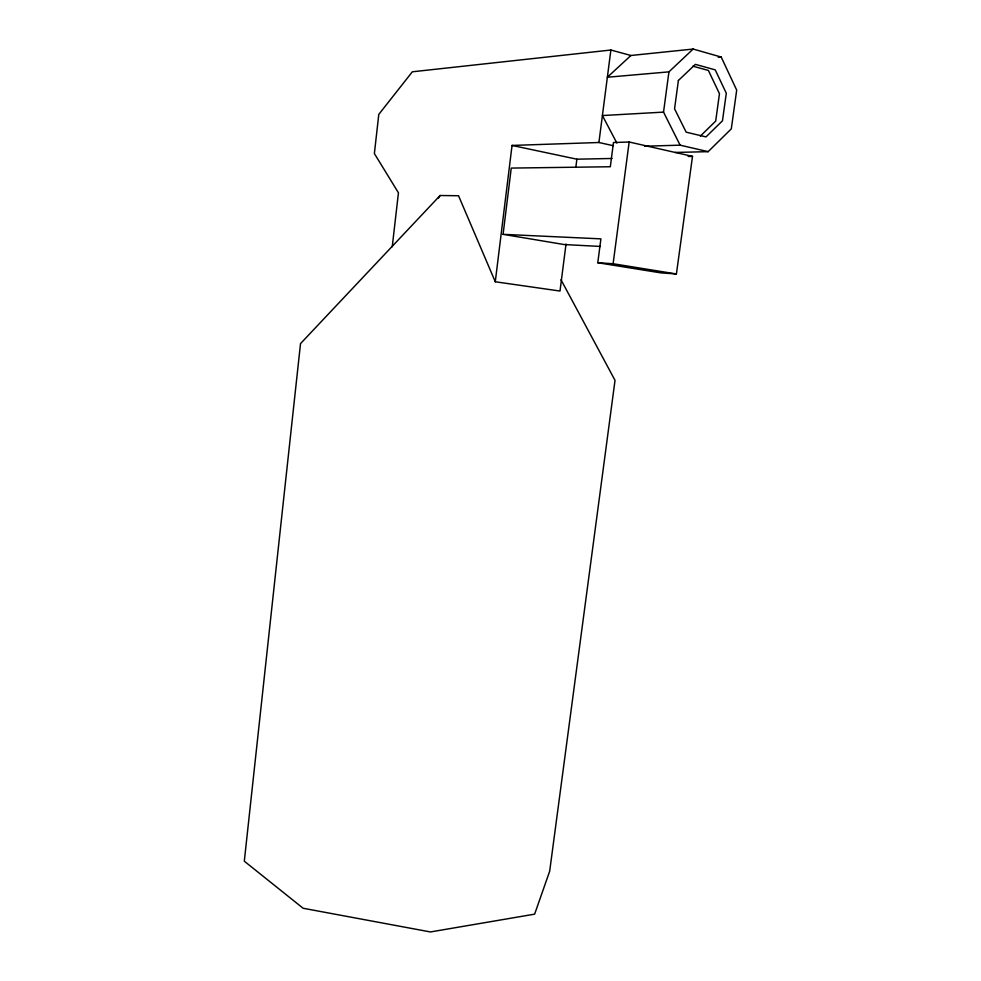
<?xml version="1.0" encoding="UTF-8"?>
<svg xmlns="http://www.w3.org/2000/svg" width="981" height="981" viewBox="0 0 981 981"><rect width="100%" height="100%" fill="white"/><g stroke="black" fill="none" stroke-linecap="round" stroke-linejoin="round"><path stroke-width="1.47" d="M392.241 246.771L398.445 192.803L374.374 153.576L378.789 114.397L412.339 71.797L610.881 50.019L630.93 55.488L693.15 49.05L721.207 57.057L736.694 90.117L731.299 128.867L708.159 151.65L675.186 152.447M566.012 244.061L560.004 291.05L495.282 281.768L512.045 145.433L598.913 142.503L613.211 145.691M503.081 234.336L511.248 168.082L610.317 166.745L613.481 142.527L629.164 142L692.5 156.371L676.412 273.969L660.814 272.865L597.785 262.736L600.899 238.861L503.081 234.336L564.1 244.539L600.409 246.452M575.908 166.77L576.877 159.192L612.07 158.468M598.913 142.503L610.881 50.019M597.785 262.736L613.113 263.742L629.164 142M708.159 151.65L680.103 145.163L663.536 112.116L668.932 71.858L693.15 49.05M438.458 198.027L440.113 195.513L458.532 195.734L495.282 281.768M440.113 195.513L300.517 343.62L244.306 861.195L303.129 908.259L430.426 931.95L534.633 914.157L549.679 871.202L615.026 380.358L560.997 279.757M700.36 136.089L715.689 121.117L719.465 93.71L708.405 70.46L692.831 66.156M630.93 55.488L607.362 77.241L668.932 71.858M718.227 57.339L721.207 57.057M663.536 112.116L602.395 115.55L616.865 143.042M644.48 146.218L680.103 145.163M688.147 156.47L692.5 156.371M613.113 263.742L676.412 273.969M512.045 145.433L576.877 159.192M678.386 80.491L674.56 108.805L686.16 132.165L706.001 136.911L722.47 120.798L726.296 93.244L715.223 69.872L695.382 64.366L678.386 80.491"/></g></svg>
